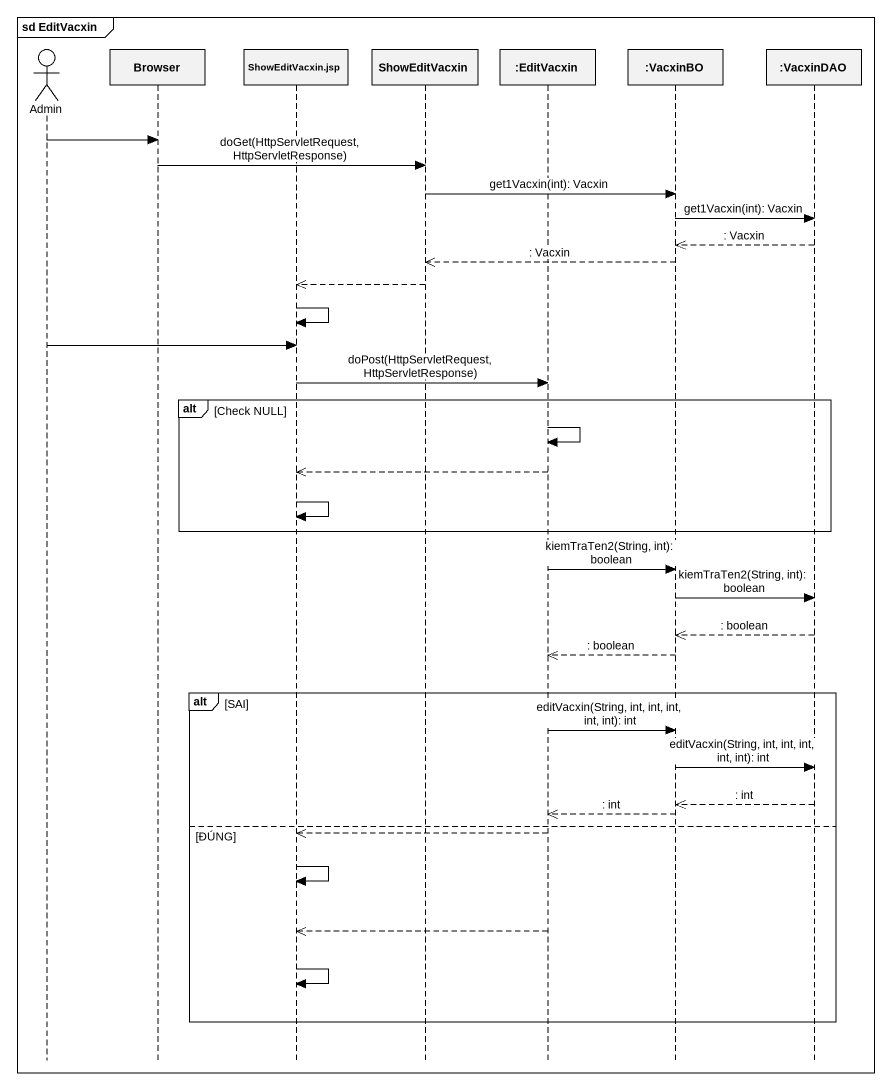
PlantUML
@startuml
mainframe sd EditVacxin
hide footbox
actor Admin
participant Browser
participant "ShowEditVacxin.jsp" as ShowEditVacxin_jsp
participant ShowEditVacxin
participant ":EditVacxin" as EditVacxin
participant ":VacxinBO" as VacxinBO
participant ":VacxinDAO" as VacxinDAO

Admin -> Browser
Browser -> ShowEditVacxin : doGet(HttpServletRequest, HttpServletResponse)
ShowEditVacxin -> VacxinBO : get1Vacxin(int): Vacxin
VacxinBO -> VacxinDAO : get1Vacxin(int): Vacxin
VacxinDAO -->> VacxinBO : : Vacxin
VacxinBO -->> ShowEditVacxin : : Vacxin
ShowEditVacxin -->> ShowEditVacxin_jsp
ShowEditVacxin_jsp -> ShowEditVacxin_jsp
Admin -> ShowEditVacxin_jsp
ShowEditVacxin_jsp -> EditVacxin : doPost(HttpServletRequest, HttpServletResponse)
alt Check NULL
  EditVacxin -> EditVacxin
  EditVacxin -->> ShowEditVacxin_jsp
  ShowEditVacxin_jsp -> ShowEditVacxin_jsp
end
EditVacxin -> VacxinBO : kiemTraTen2(String, int): boolean
VacxinBO -> VacxinDAO : kiemTraTen2(String, int): boolean
VacxinDAO -->> VacxinBO : : boolean
VacxinBO -->> EditVacxin : : boolean
alt SAI
  EditVacxin -> VacxinBO : editVacxin(String, int, int, int, int, int): int
  VacxinBO -> VacxinDAO : editVacxin(String, int, int, int, int, int): int
  VacxinDAO -->> VacxinBO : : int
  VacxinBO -->> EditVacxin : : int
else ÐÚNG
  EditVacxin -->> ShowEditVacxin_jsp
  ShowEditVacxin_jsp -> ShowEditVacxin_jsp
  EditVacxin -->> ShowEditVacxin_jsp
  ShowEditVacxin_jsp -> ShowEditVacxin_jsp
end
@enduml
